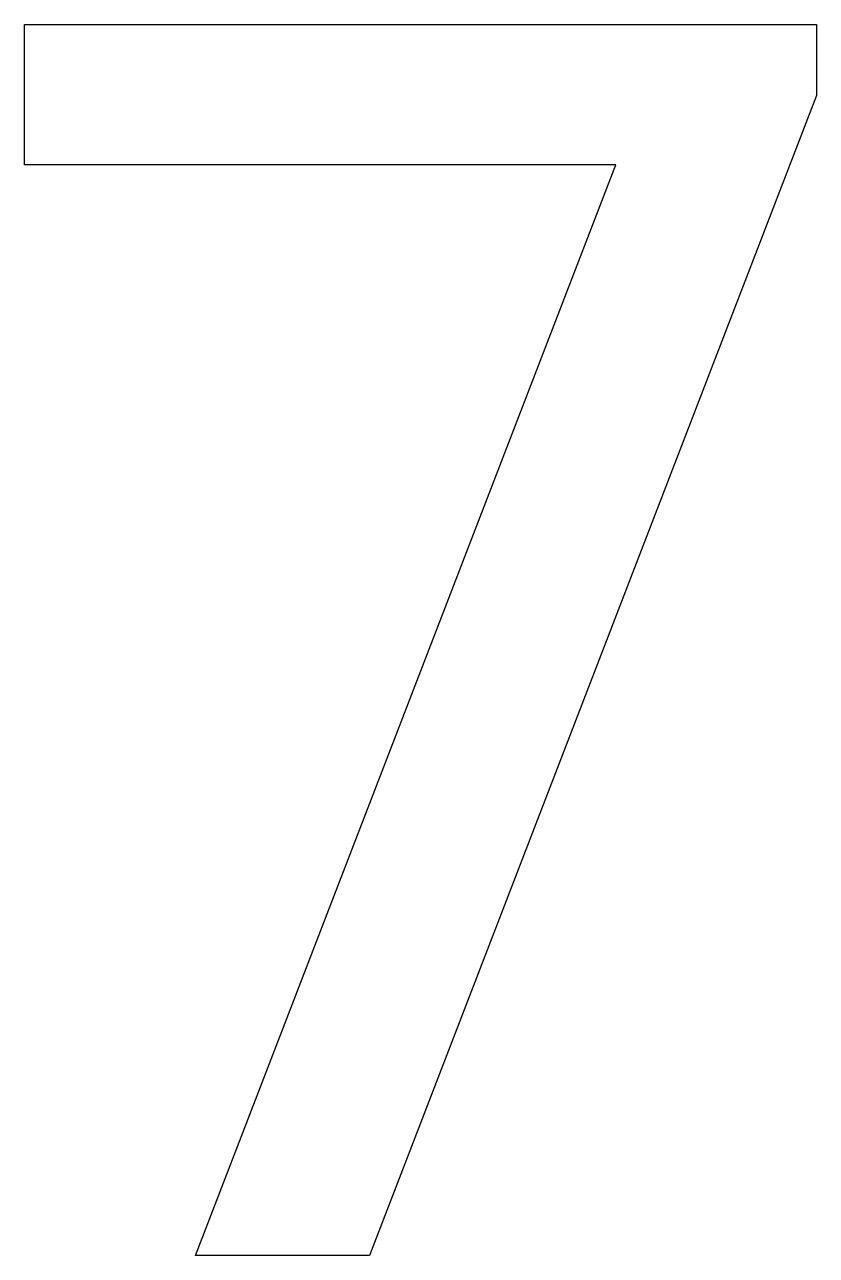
# Model space of a CAD drawing. Extents: x -2.63 to 2.66, y -3.97 to 4.25.
import ezdxf

# ---------------------------------------------------------------- set-up
doc = ezdxf.new("R2010")
doc.units = 0
doc.layers.get('0').update_dxf_attribs({"linetype": 'CONTINUOUS'})

msp = doc.modelspace()

# ---------------------------------------------------------------- linework, layer by layer
at = {"color": 7}
msp.add_lwpolyline([(-2.633582, 4.254853), (2.658085, 4.254853), (2.658085, 3.780807), (-0.329503, -3.974792), (-1.492566, -3.974792), (1.318633, 3.317788), (-2.633582, 3.317788), (-2.633582, 4.254853)], dxfattribs=at)

doc.saveas('drawing.dxf')
